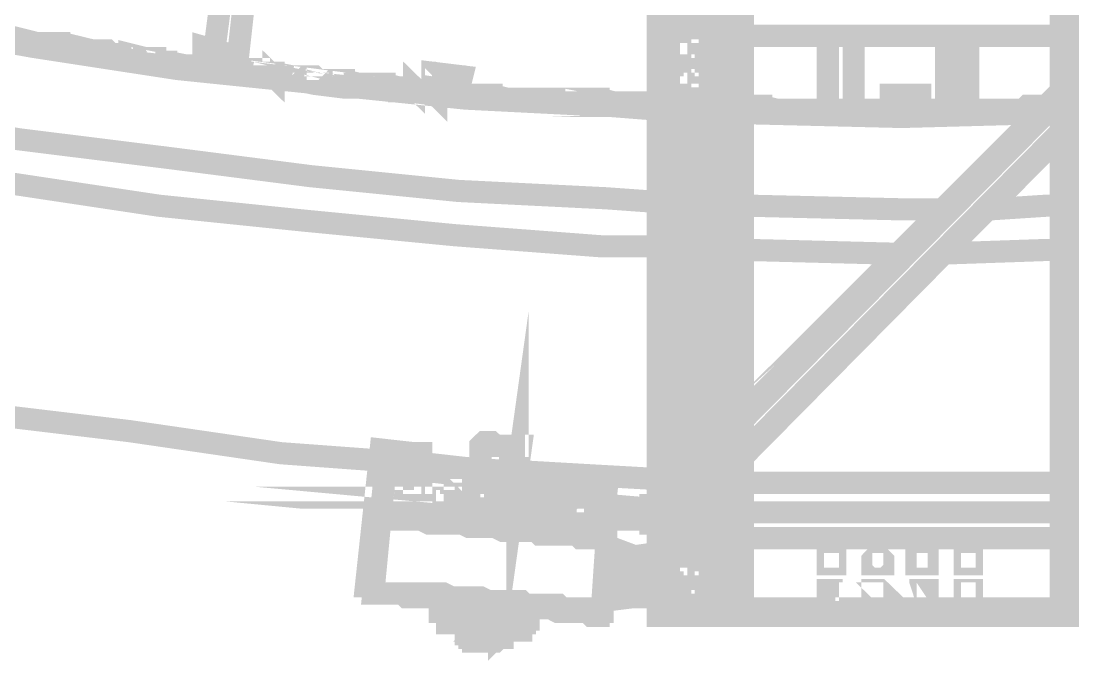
# Model space of a CAD drawing. Extents: x 0.1 to 11.6, y 0.3 to 16.2.
# Drawn here: x 3.8445 to 4.3189, y 9.3879 to 9.6766 of the extents above; entities that cross this region are included whole.
import ezdxf

# ---------------------------------------------------------------- set-up
doc = ezdxf.new("R2010")
doc.units = 0
doc.header["$MEASUREMENT"] = 0

msp = doc.modelspace()

# ---------------------------------------------------------------- linework, layer by layer
at = {"color": 0, "const_width": 0.01}
for points in [[(4.13167, 12.49), (4.13336, 12.49), (4.13336, 12.4883), (4.13336, 12.49), (4.13167, 12.49), (4.13167, 9.40831), (4.13336, 9.40831), (4.13336, 12.4883), (4.15332, 12.4717), (4.13336, 12.4883), (4.34668, 12.4883), (4.33003, 12.4717), (4.34668, 12.4883), (4.34831, 12.49), (4.34999, 12.49)], [(4.16, 12.465), (4.16, 12.4633), (4.16, 9.40831), (4.31999, 9.40831), (4.32167, 9.40831), (4.32335, 9.40831), (4.34668, 9.40831), (4.34831, 9.40831), (4.34999, 9.40831), (4.34999, 12.49), (4.34831, 12.49), (4.34668, 12.4883), (4.34668, 9.40831)], [(4.32335, 12.465), (4.32835, 12.47), (4.32335, 12.465), (4.31999, 12.465), (4.16, 12.465), (4.15831, 12.465), (4.15332, 12.47), (4.15831, 12.465), (4.15831, 9.40831), (4.13336, 9.40831)], [(4.31999, 9.40831), (4.31999, 12.4633), (4.16, 12.4633), (4.16, 9.41), (4.31999, 9.41), (4.31999, 12.4633), (4.31999, 12.465)], [(4.16, 12.4633), (4.16, 9.41)], [(4.16168, 12.4633), (4.16168, 9.41)], [(4.16835, 12.4633), (4.16835, 9.41)], [(4.16997, 12.4633), (4.16997, 9.41)], [(4.31999, 12.4633), (4.32167, 12.4633), (4.32167, 12.465), (4.32335, 12.465), (4.32335, 9.40831)], [(4.31999, 9.41), (4.31999, 12.4633)], [(4.31999, 9.41), (4.31999, 12.4633)], [(4.15001, 9.42333), (4.15001, 9.42503), (4.15001, 9.42665), (4.15001, 9.42833), (4.15001, 9.43001), (4.15001, 9.43164), (4.15001, 9.43332), (4.15001, 9.435), (4.15001, 12.445), (4.15001, 12.4467), (4.15001, 12.4483), (4.15001, 12.45), (4.15001, 12.4517), (4.15001, 12.4533), (4.15001, 12.455), (4.15001, 12.4567)], [(4.14165, 12.445), (4.14165, 9.435), (4.14165, 9.43332), (4.14165, 9.43164), (4.14165, 9.43001), (4.14165, 9.42833), (4.14165, 9.42665), (4.14165, 9.42503), (4.14165, 9.42333), (4.14165, 9.42165), (4.14165, 9.41997), (4.14333, 9.41997), (4.14333, 9.41835), (4.14501, 9.41835), (4.14665, 9.41835), (4.14833, 9.41835), (4.14833, 9.41997), (4.15001, 9.41997), (4.15001, 9.42165), (4.15001, 9.42333), (4.15001, 9.42165), (4.15001, 9.41997), (4.14833, 9.41997), (4.14833, 9.41835), (4.14665, 9.41835), (4.14501, 9.41835), (4.14333, 9.41835), (4.14333, 9.41997), (4.14165, 9.41997), (4.14165, 9.42165), (4.14165, 9.42333)], [(4.35667, 9.63835), (4.34999, 9.63835), (4.43832, 9.64165), (4.52669, 9.65001), (4.61333, 9.66336), (4.71669, 9.68164), (4.81836, 9.70335), (4.91835, 9.72835), (5.01833, 9.75836), (5.12668, 9.79665), (5.23167, 9.84), (5.33501, 9.88835), (5.33333, 9.88835), (5.33165, 9.88667), (5.33003, 9.88667), (5.33165, 9.88835), (5.33333, 9.88835), (5.33333, 9.88997), (5.33501, 9.88997)], [(3.45833, 9.75999), (3.46832, 9.75667), (3.53168, 9.73833), (3.59332, 9.71832), (3.65831, 9.70335), (3.72168, 9.69), (3.785, 9.67665), (3.84999, 9.66499), (3.91499, 9.655), (3.97999, 9.64833), (4.04497, 9.64165), (4.11003, 9.63835), (4.13167, 9.63667)], [(3.45833, 9.71669), (3.51833, 9.69667), (3.58333, 9.68001), (3.64833, 9.66336), (3.71164, 9.64833), (3.77669, 9.63499), (3.84332, 9.62332), (3.91, 9.61501), (3.97499, 9.60667), (4.04167, 9.59999), (4.10835, 9.59668), (4.13167, 9.595)], [(3.93164, 9.66336), (3.93832, 9.715), (3.94835, 9.715), (3.94168, 9.655), (3.93832, 9.655)], [(4.13167, 9.57497), (4.10667, 9.57497), (4.03999, 9.58003), (3.97168, 9.58664), (3.90668, 9.59332), (3.84, 9.60335), (3.77333, 9.61501), (3.70833, 9.62831), (3.64333, 9.64165), (3.57667, 9.65831), (3.51167, 9.67833), (3.45833, 9.69336)], [(3.845, 9.66835), (3.83664, 9.66835), (3.845, 9.66667)], [(4.31332, 9.66997), (4.16997, 9.66997)], [(4.20833, 9.66997), (4.20833, 9.63667)], [(4.22, 9.63667), (4.22, 9.66997)], [(4.26167, 9.66997), (4.26167, 9.63667)], [(4.27165, 9.63667), (4.27165, 9.66997)], [(3.83832, 9.66667), (3.85167, 9.66667), (3.86664, 9.66336), (3.87999, 9.66168), (3.89333, 9.65831), (3.90831, 9.65668), (3.92165, 9.655), (3.935, 9.655), (3.94835, 9.65332), (3.96164, 9.65169), (3.97667, 9.64833), (3.99001, 9.64665), (4.00331, 9.64665), (4.01833, 9.64501), (4.03168, 9.64333), (4.04665, 9.64165), (4.05832, 9.64165), (4.07167, 9.64165), (4.08664, 9.63997), (4.09999, 9.63997), (4.11501, 9.63835), (4.12831, 9.63835), (4.13167, 9.63835), (4.12831, 9.63835)], [(3.87001, 9.66499), (3.86165, 9.66667)], [(3.87001, 9.66336), (3.86165, 9.66499)], [(3.87668, 9.66336), (3.87831, 9.66336)], [(3.93832, 9.66168), (3.92665, 9.66499), (3.92665, 9.66336)], [(4.14165, 9.66667), (4.13997, 9.66667), (4.13835, 9.66667), (4.13835, 9.64833), (4.13835, 9.64665), (4.13997, 9.64665), (4.14165, 9.64665)], [(4.14165, 9.66667), (4.13997, 9.66667), (4.13997, 9.66499), (4.13997, 9.66336), (4.13997, 9.66168), (4.14165, 9.66168)], [(4.13997, 9.66499), (4.14165, 9.66499)], [(4.14165, 9.66499), (4.13997, 9.66499)], [(4.13997, 9.66336), (4.14165, 9.66336)], [(4.15001, 9.64665), (4.15169, 9.64665), (4.15332, 9.64665), (4.15332, 9.64833), (4.15332, 9.66667), (4.15169, 9.66667), (4.15001, 9.66667)], [(4.15001, 9.66667), (4.15169, 9.66667), (4.15169, 9.66499), (4.15169, 9.66336), (4.15169, 9.66168), (4.15001, 9.66168)], [(4.15001, 9.66336), (4.15169, 9.66336), (4.15169, 9.66499), (4.15001, 9.66499)], [(3.89333, 9.66168), (3.88499, 9.66168), (3.89333, 9.66)], [(3.88499, 9.66168), (3.88667, 9.66168)], [(3.90001, 9.65831), (3.89333, 9.66), (3.89333, 9.66168), (3.90001, 9.66)], [(3.93832, 9.66168), (3.94, 9.66168)], [(3.94835, 9.655), (3.94168, 9.655), (3.94835, 9.65332)], [(3.91835, 9.65668), (3.91, 9.65831)], [(3.91835, 9.65668), (3.91, 9.65668)], [(3.91835, 9.65668), (3.91997, 9.65668)], [(3.92503, 9.65668), (3.92665, 9.65668), (3.92833, 9.655), (3.93001, 9.655), (3.93164, 9.655), (3.93332, 9.655), (3.935, 9.655), (3.93332, 9.655), (3.93164, 9.655), (3.93001, 9.655), (3.92833, 9.655), (3.92665, 9.655), (3.92503, 9.655), (3.92333, 9.655)], [(3.92665, 9.65668), (3.92833, 9.65668)], [(3.93832, 9.655), (3.94, 9.655)], [(3.93832, 9.655), (3.94, 9.655)], [(3.94168, 9.655), (3.94336, 9.655)], [(3.97168, 9.65001), (3.965, 9.65169), (3.96669, 9.65169), (3.97331, 9.65169)], [(3.96669, 9.65169), (3.95833, 9.65332)], [(3.965, 9.65169), (3.95833, 9.65169)], [(3.99001, 9.64833), (3.99669, 9.64833), (3.99001, 9.65001)], [(3.98335, 9.65001), (3.98503, 9.65001)], [(4.04335, 9.65169), (4.03, 9.65332)], [(4.03, 9.65332), (4.03168, 9.65332)], [(4.04335, 9.65169), (4.04497, 9.65169)], [(4.14165, 9.65332), (4.13997, 9.65332), (4.13997, 9.65169), (4.13997, 9.65001), (4.13997, 9.64833), (4.14165, 9.64833)], [(4.13997, 9.65169), (4.14165, 9.65169)], [(4.14165, 9.65169), (4.13997, 9.65169)], [(4.13997, 9.65001), (4.14165, 9.65001)], [(4.15001, 9.64833), (4.15169, 9.64833), (4.15169, 9.65001), (4.15169, 9.65169), (4.15169, 9.65332), (4.15001, 9.65332)], [(4.15001, 9.65001), (4.15169, 9.65001), (4.15169, 9.65169), (4.15001, 9.65169)], [(3.99001, 9.64833), (3.99164, 9.64833)], [(3.99669, 9.64833), (3.99832, 9.64833)], [(4.01497, 9.64665), (4.00836, 9.64833)], [(4.01497, 9.64501), (4.00836, 9.64665)], [(4.02165, 9.64501), (4.01497, 9.64501), (4.01497, 9.64665), (4.02165, 9.64665)], [(4.03, 9.64665), (4.03168, 9.64665)], [(4.03836, 9.64501), (4.03168, 9.64501)], [(4.04167, 9.64501), (4.04335, 9.64501)], [(4.05664, 9.64165), (4.06332, 9.64165), (4.05664, 9.64333)], [(4.03836, 9.64333), (4.03168, 9.64333)], [(4.04665, 9.64333), (4.04833, 9.64333)], [(4.06332, 9.64165), (4.065, 9.64165)], [(4.12001, 9.63997), (4.11165, 9.63997), (4.12001, 9.63835)], [(4.10499, 9.63997), (4.11165, 9.63997), (4.10499, 9.64165)], [(4.08664, 9.64165), (4.08003, 9.64165)], [(4.08664, 9.64165), (4.08003, 9.64165)], [(4.08664, 9.64165), (4.08832, 9.64165)], [(4.095, 9.64165), (4.09668, 9.64165), (4.09831, 9.64165), (4.09999, 9.64165), (4.10167, 9.64165), (4.10335, 9.64165), (4.10499, 9.64165), (4.10499, 9.63997), (4.10335, 9.63997), (4.10167, 9.63997), (4.09999, 9.63997), (4.09831, 9.63997), (4.09668, 9.63997), (4.095, 9.63997)], [(4.11165, 9.63997), (4.11333, 9.63997)], [(4.13167, 9.63997), (4.12999, 9.63997)], [(4.31332, 9.64333), (4.16997, 9.5)], [(4.31332, 9.64165), (4.16997, 9.49669)], [(4.25, 9.64333), (4.23665, 9.64333)], [(4.23665, 9.64333), (4.23833, 9.64333)], [(4.25, 9.64333), (4.25168, 9.64333)], [(4.17833, 9.63835), (4.185, 9.63667), (4.19336, 9.63667), (4.185, 9.63667), (4.17833, 9.63667), (4.17665, 9.63667), (4.17503, 9.63667), (4.17333, 9.63667), (4.17165, 9.63667), (4.16997, 9.63667), (4.18332, 9.63499), (4.19667, 9.63499), (4.19667, 9.63667)], [(4.16997, 9.63835), (4.17165, 9.63835), (4.17333, 9.63835), (4.17503, 9.63835), (4.17665, 9.63835), (4.17833, 9.63835), (4.17833, 9.63667)], [(4.16997, 9.63499), (4.17503, 9.63499), (4.24164, 9.63336), (4.30165, 9.63499)], [(4.185, 9.63667), (4.18668, 9.63667)], [(4.23503, 9.63667), (4.22835, 9.63667), (4.23503, 9.63499)], [(4.30333, 9.63499), (4.29497, 9.63499), (4.28168, 9.63499), (4.26833, 9.63499), (4.25331, 9.63499), (4.24001, 9.63499), (4.22499, 9.63499), (4.21164, 9.63499), (4.19835, 9.63499), (4.19835, 9.63667), (4.19667, 9.63667), (4.19499, 9.63667), (4.19336, 9.63667), (4.19499, 9.63667), (4.19667, 9.63667), (4.19835, 9.63667), (4.19997, 9.63667), (4.20167, 9.63667), (4.20335, 9.63667), (4.20167, 9.63667), (4.19997, 9.63667), (4.19835, 9.63667)], [(4.19336, 9.63667), (4.19499, 9.63667)], [(4.19835, 9.63667), (4.19997, 9.63667)], [(4.19835, 9.63667), (4.19997, 9.63667)], [(4.20167, 9.63667), (4.20335, 9.63667)], [(4.20167, 9.63667), (4.22667, 9.63667)], [(4.20335, 9.63667), (4.20503, 9.63667)], [(4.21001, 9.63667), (4.21164, 9.63667)], [(4.21832, 9.63667), (4.22, 9.63667)], [(4.22667, 9.63667), (4.22835, 9.63667)], [(4.22835, 9.63667), (4.22999, 9.63667)], [(4.24333, 9.63499), (4.23503, 9.63499), (4.23503, 9.63667), (4.24333, 9.63667)], [(4.23665, 9.63835), (4.23833, 9.63835)], [(4.25, 9.63835), (4.25168, 9.63835)], [(4.25168, 9.63667), (4.25331, 9.63667)], [(4.25499, 9.63667), (4.25667, 9.63667)], [(4.25499, 9.63667), (4.28, 9.63667)], [(4.25836, 9.63667), (4.25999, 9.63667)], [(4.26665, 9.63667), (4.26833, 9.63667)], [(4.27669, 9.63667), (4.27832, 9.63667)], [(4.28331, 9.63667), (4.27669, 9.63667)], [(4.28331, 9.63667), (4.27669, 9.63667)], [(4.28, 9.63667), (4.28168, 9.63667)], [(4.28331, 9.63667), (4.285, 9.63667)], [(4.29167, 9.63667), (4.29335, 9.63667)], [(4.30501, 9.63835), (4.30165, 9.63835)], [(4.30333, 9.63667), (4.30165, 9.63667)], [(4.31332, 9.62668), (4.16997, 9.48167)], [(4.31332, 9.625), (4.16997, 9.47999)], [(4.16997, 9.59332), (4.17333, 9.59332), (4.24164, 9.59169), (4.25999, 9.59169)], [(4.28168, 9.59169), (4.30664, 9.59332), (4.31332, 9.59332)], [(3.45833, 9.58501), (3.48335, 9.57835), (3.55003, 9.55832), (3.61833, 9.54167), (3.685, 9.52669), (3.75499, 9.51167), (3.82335, 9.5), (3.89333, 9.49164), (3.96164, 9.48167), (4.00667, 9.47835)], [(4.23833, 9.57167), (4.17333, 9.57335), (4.16997, 9.57335)], [(4.31332, 9.57335), (4.30664, 9.57335), (4.25836, 9.57167)], [(4.02165, 9.48167), (4.00667, 9.48335), (4, 9.42165), (4.00331, 9.42165), (4.00836, 9.47), (4.02165, 9.47)], [(4.06668, 9.47331), (4.06668, 9.48503), (4.065, 9.48503), (4.06332, 9.48503), (4.06168, 9.48503), (4.06, 9.48503), (4.05832, 9.48503), (4.05664, 9.48665), (4.05501, 9.48665), (4.05333, 9.48665), (4.05165, 9.48503), (4.05165, 9.47499)], [(4.065, 9.47331), (4.065, 9.48503), (4.06332, 9.48503), (4.06168, 9.48503), (4.06, 9.48503), (4.05832, 9.48503), (4.05664, 9.48503), (4.05501, 9.48503), (4.05333, 9.48503), (4.05165, 9.48503)], [(4.065, 9.48503), (4.06668, 9.48503)], [(4.06999, 9.48503), (4.06836, 9.48503), (4.06668, 9.48503)], [(4.06836, 9.48503), (4.06999, 9.48503)], [(4.06836, 9.48503), (4.06999, 9.48503)], [(4.02501, 9.47835), (4.02501, 9.47999), (4.02501, 9.48167), (4.02501, 9.47999), (4.02333, 9.47999), (4.02165, 9.47999), (4.00836, 9.47999)], [(4.02165, 9.47168), (4.00836, 9.47331), (4.00836, 9.47999), (4.00836, 9.47331)], [(4.00836, 9.47999), (4.00999, 9.47999)], [(4.00836, 9.47835), (4.00999, 9.47835)], [(4.01497, 9.47835), (4.04497, 9.47499), (4.04497, 9.47168), (4.01497, 9.47499), (4.01497, 9.47835), (4.01335, 9.47835), (4.01167, 9.47835), (4.00999, 9.47835), (4.00999, 9.47499), (4.01167, 9.47499), (4.01335, 9.47499), (4.01497, 9.47499)], [(4.02165, 9.47999), (4.02165, 9.48167), (4.02333, 9.48167), (4.02501, 9.48167), (4.02501, 9.47999), (4.02333, 9.47999), (4.02165, 9.47999), (4.02001, 9.47999), (4.01833, 9.47999), (4.01665, 9.47999), (4.01497, 9.47999), (4.01335, 9.47999), (4.01335, 9.47835)], [(4.02501, 9.48167), (4.02669, 9.48167)], [(4.02501, 9.48167), (4.02669, 9.48167)], [(4.02501, 9.47999), (4.02669, 9.47999)], [(4.02501, 9.47999), (4.02669, 9.47999)], [(4.01167, 9.47499), (4.01167, 9.47168), (4.01335, 9.47168), (4.01497, 9.47168), (4.01665, 9.47168), (4.01833, 9.47168), (4.02001, 9.47168), (4.02165, 9.47168), (4.02333, 9.47168), (4.02501, 9.47168), (4.02501, 9.46832), (4.02501, 9.47168), (4.02501, 9.46832), (4.02333, 9.46832), (4.02165, 9.46832), (4.02165, 9.47), (4.02165, 9.47168), (4.02333, 9.47168), (4.02501, 9.47168), (4.02501, 9.47499)], [(4.04497, 9.47168), (4.08832, 9.46832), (4.08832, 9.47168), (4.04497, 9.47499)], [(4.00836, 9.47), (4.00667, 9.45335), (4.00331, 9.41835), (4.00499, 9.41835), (4.00667, 9.41835), (4.00836, 9.41835), (4.00999, 9.41835), (4.01167, 9.41835), (4.01335, 9.41835), (4.01665, 9.41835), (4.01833, 9.41835), (4.02165, 9.41835), (4.02501, 9.41835), (4.02669, 9.41835), (4.03, 9.41835), (4.03168, 9.41835), (4.03331, 9.41835), (4.035, 9.41835), (4.03836, 9.41667), (4.03999, 9.41667), (4.04335, 9.41667), (4.04665, 9.41667), (4.05003, 9.41667), (4.05165, 9.41667), (4.05501, 9.41499), (4.05832, 9.41499), (4.06168, 9.41499), (4.06332, 9.41499), (4.06668, 9.41499), (4.06999, 9.41499), (4.07167, 9.41336), (4.07335, 9.41336), (4.07497, 9.41336), (4.07835, 9.41336), (4.08003, 9.41336), (4.08333, 9.41336), (4.08664, 9.41336), (4.08832, 9.41168), (4.09169, 9.41168), (4.09332, 9.41168), (4.095, 9.41168), (4.09668, 9.41168), (4.09831, 9.41168), (4.09999, 9.41168), (4.10335, 9.41168), (4.10499, 9.41), (4.10667, 9.41), (4.10667, 9.41499)], [(4.00836, 9.47331), (4.00999, 9.47331)], [(4.00836, 9.47), (4.00999, 9.47)], [(4.02501, 9.47168), (4.02669, 9.47168)], [(4.02501, 9.47168), (4.02669, 9.47168)], [(4.05165, 9.47168), (4.05003, 9.46832)], [(4.065, 9.46832), (4.06668, 9.46832), (4.06668, 9.47), (4.06668, 9.46832), (4.065, 9.46832), (4.06332, 9.46832), (4.06332, 9.47), (4.065, 9.47)], [(4.06836, 9.46669), (4.06836, 9.47)], [(4.07335, 9.47331), (4.10167, 9.47168), (4.13167, 9.47)], [(4.02501, 9.46832), (4.02669, 9.46832)], [(4.02501, 9.46832), (4.02669, 9.46832)], [(4.04833, 9.465), (4.05003, 9.465), (4.04833, 9.46669)], [(4.06999, 9.46669), (4.06836, 9.46669), (4.06668, 9.46669), (4.065, 9.46669), (4.06332, 9.46669), (4.06168, 9.46669), (4.06, 9.46669), (4.05832, 9.46669), (4.05832, 9.46832), (4.05664, 9.46832), (4.05501, 9.46832), (4.05333, 9.46832), (4.05165, 9.46832), (4.05003, 9.46832), (4.04833, 9.46832), (4.04833, 9.46332), (4.05003, 9.46332), (4.05003, 9.465), (4.05003, 9.46669), (4.04833, 9.46669), (4.04833, 9.465), (4.05003, 9.465)], [(4.06999, 9.46001), (4.06999, 9.46669), (4.06836, 9.46669), (4.06668, 9.46669), (4.065, 9.46669), (4.06332, 9.46669), (4.06168, 9.46669), (4.06, 9.46832), (4.05832, 9.46832), (4.05664, 9.46832), (4.05501, 9.46832), (4.05333, 9.46832), (4.05165, 9.46832), (4.05003, 9.46832), (4.04833, 9.46832)], [(4.04833, 9.46832), (4.05003, 9.46832)], [(4.04833, 9.46669), (4.05003, 9.46669)], [(4.04833, 9.465), (4.05003, 9.465)], [(4.04833, 9.465), (4.05003, 9.465)], [(4.05003, 9.465), (4.05165, 9.465)], [(4.05003, 9.465), (4.05165, 9.465)], [(4.05832, 9.465), (4.06, 9.465)], [(4.05832, 9.465), (4.06, 9.465)], [(4.06668, 9.46832), (4.06836, 9.46832)], [(4.06999, 9.46669), (4.07167, 9.46669)], [(4.16997, 9.46832), (4.24164, 9.46832), (4.31, 9.46832), (4.31332, 9.46832)], [(4.03999, 9.46332), (4.05832, 9.46164), (4.05664, 9.46164), (4.05501, 9.46164), (4.05333, 9.46164), (4.05165, 9.46164), (4.05003, 9.46332), (4.04833, 9.46332), (4.04665, 9.46332), (4.04497, 9.46332), (4.04335, 9.46332), (4.04167, 9.46332), (4.03999, 9.46332), (4.03999, 9.46001), (4.03836, 9.46001), (4.03836, 9.45833), (4.03836, 9.46001), (4.03836, 9.45833), (4.03668, 9.45833), (4.03668, 9.46001)], [(4.03668, 9.45833), (4.03668, 9.46001), (4.03836, 9.46001), (4.03999, 9.45833), (4.03999, 9.45503)], [(4.03836, 9.46001), (4.03999, 9.46001)], [(4.03836, 9.46001), (4.03999, 9.46001)], [(4.03836, 9.46001), (4.03999, 9.46001)], [(4.03836, 9.45833), (4.03999, 9.45833), (4.03999, 9.46001)], [(4.03836, 9.46001), (4.03999, 9.46001)], [(4.03836, 9.46001), (4.03999, 9.46001)], [(4.03999, 9.46332), (4.04167, 9.46332)], [(4.05832, 9.46332), (4.06, 9.46332)], [(4.07667, 9.45335), (4.07667, 9.46001), (4.07497, 9.46001), (4.07335, 9.46001), (4.07167, 9.46001), (4.06999, 9.46001), (4.06836, 9.46001), (4.06836, 9.46164), (4.06668, 9.46164), (4.065, 9.46164), (4.06332, 9.46164), (4.06168, 9.46164), (4.06, 9.46164), (4.05832, 9.46164), (4.06, 9.46164), (4.06168, 9.46001), (4.06332, 9.46001), (4.065, 9.46001), (4.06668, 9.46001), (4.06836, 9.46001), (4.06999, 9.46001), (4.07167, 9.46001), (4.07335, 9.46001), (4.07497, 9.46001), (4.07667, 9.46001)], [(4.07667, 9.46001), (4.07835, 9.46001)], [(4.10335, 9.44499), (4.10335, 9.45665), (4.10335, 9.45833), (4.10335, 9.46001), (4.10167, 9.46164), (4.09999, 9.46332), (4.09831, 9.46332), (4.09668, 9.46332), (4.095, 9.46332), (4.09332, 9.46332), (4.09332, 9.46164), (4.09169, 9.46164), (4.09169, 9.46001), (4.09, 9.45833), (4.09, 9.45665), (4.09, 9.45503)], [(4.09831, 9.46332), (4.10835, 9.46332), (4.10667, 9.44835), (4.10335, 9.44997)], [(4.10835, 9.44336), (4.10835, 9.44499), (4.10667, 9.44499), (4.10335, 9.44499), (4.10167, 9.44499), (4.09999, 9.44499), (4.09668, 9.44499), (4.09668, 9.44667), (4.095, 9.44667), (4.09169, 9.44667), (4.09, 9.44667), (4.08664, 9.44667), (4.08501, 9.44667), (4.08333, 9.44667), (4.08165, 9.44667), (4.07835, 9.44835), (4.07667, 9.44835), (4.07335, 9.44835), (4.07167, 9.44835), (4.06999, 9.44835), (4.06668, 9.44835), (4.065, 9.44835), (4.06168, 9.44997), (4.06, 9.44997), (4.05832, 9.44997), (4.05501, 9.44997), (4.05333, 9.44997), (4.05003, 9.44997), (4.04833, 9.44997), (4.04665, 9.45167), (4.04335, 9.45167), (4.04167, 9.45167), (4.03836, 9.45167), (4.03668, 9.45167), (4.03331, 9.45167), (4.03, 9.45335), (4.02832, 9.45335), (4.02501, 9.45335), (4.02333, 9.45335), (4.02165, 9.45335), (4.02001, 9.45335), (4.01833, 9.45335), (4.01497, 9.45335), (4.01335, 9.45335), (4.01167, 9.45503), (4.00836, 9.45503), (4.00836, 9.45335)], [(4.04497, 9.45503), (4.04335, 9.45503), (4.04167, 9.45503), (4.03999, 9.45503), (4.03836, 9.45503), (4.03668, 9.45503), (4.035, 9.45503), (4.035, 9.45167)], [(4.03836, 9.45833), (4.03999, 9.45833)], [(4.03836, 9.45833), (4.03999, 9.45833)], [(4.03836, 9.45833), (4.03999, 9.45833)], [(4.03836, 9.45833), (4.03999, 9.45833)], [(4.03999, 9.45833), (4.04167, 9.45833)], [(4.03999, 9.45833), (4.04167, 9.45833)], [(4.03999, 9.45503), (4.03999, 9.45167)], [(4.04665, 9.45503), (4.04833, 9.45503), (4.04497, 9.45503)], [(4.06836, 9.45335), (4.06668, 9.45335), (4.065, 9.45335), (4.06332, 9.45335), (4.06168, 9.45335), (4.06, 9.45335), (4.05832, 9.45335), (4.05664, 9.45503), (4.05501, 9.45503), (4.05333, 9.45503), (4.05165, 9.45503), (4.05003, 9.45503), (4.04833, 9.45503)], [(4.09, 9.44667), (4.09, 9.45833)], [(4.12831, 9.45665), (4.10835, 9.45833)], [(4.13167, 9.45833), (4.12831, 9.45833), (4.12831, 9.45665), (4.12831, 9.45503), (4.12831, 9.45335), (4.12831, 9.45167), (4.12831, 9.44997), (4.13167, 9.44997)], [(4.31332, 9.45503), (4.16997, 9.45503)], [(4.185, 9.45503), (4.18668, 9.45503)], [(4.185, 9.45503), (4.19, 9.45503)], [(4.29497, 9.45503), (4.29167, 9.45503)], [(4.29497, 9.45503), (4.29665, 9.45503)], [(4.41, 9.45167), (4.40831, 9.45167), (4.44, 9.45503)], [(4.10835, 9.44), (4.10835, 9.44336), (4.10499, 9.44336), (4.10335, 9.44336), (4.10167, 9.44336), (4.09999, 9.44336), (4.09668, 9.44336), (4.095, 9.44499), (4.09169, 9.44499), (4.09, 9.44499), (4.08664, 9.44499), (4.08501, 9.44499), (4.08333, 9.44499), (4.08165, 9.44499), (4.07835, 9.44499), (4.07667, 9.44667), (4.07335, 9.44667), (4.07167, 9.44667), (4.06999, 9.44667), (4.06668, 9.44667), (4.065, 9.44667), (4.06168, 9.44667), (4.05832, 9.44835), (4.05501, 9.44835), (4.05333, 9.44835), (4.05003, 9.44835), (4.04665, 9.44835), (4.04335, 9.44997), (4.04167, 9.44997), (4.03836, 9.44997), (4.03668, 9.44997), (4.03331, 9.44997), (4.03, 9.44997), (4.02832, 9.44997), (4.02501, 9.45167), (4.02333, 9.45167), (4.02165, 9.45167), (4.02001, 9.45167), (4.01665, 9.45167), (4.01497, 9.45167), (4.01335, 9.45167), (4.01167, 9.45167), (4.00836, 9.45335), (4.00667, 9.45335)], [(4.05501, 9.45335), (4.05664, 9.45335), (4.05832, 9.45335), (4.06, 9.45335), (4.06168, 9.45335)], [(4.05501, 9.45335), (4.05664, 9.45335)], [(4.05501, 9.45335), (4.05664, 9.45335)], [(4.05501, 9.45335), (4.05664, 9.45335)], [(4.05664, 9.45335), (4.05832, 9.45335)], [(4.05664, 9.45335), (4.05832, 9.45335)], [(4.05664, 9.45335), (4.05832, 9.45335)], [(4.05664, 9.45335), (4.05832, 9.45335)], [(4.05664, 9.45335), (4.05832, 9.45335)], [(4.05664, 9.45335), (4.05832, 9.45335)], [(4.05664, 9.45335), (4.05832, 9.45335)], [(4.05664, 9.45335), (4.05832, 9.45335)], [(4.05664, 9.45335), (4.05832, 9.45335)], [(4.05664, 9.45335), (4.05832, 9.45335)], [(4.05664, 9.45335), (4.05832, 9.45335)], [(4.05832, 9.45335), (4.06, 9.45335)], [(4.05832, 9.45335), (4.06, 9.45335)], [(4.05832, 9.45335), (4.06, 9.45335)], [(4.05832, 9.45335), (4.06, 9.45335)], [(4.05832, 9.45335), (4.06, 9.45335)], [(4.05832, 9.45335), (4.06, 9.45335)], [(4.05832, 9.45335), (4.06, 9.45335)], [(4.05832, 9.45335), (4.06, 9.45335)], [(4.05832, 9.45335), (4.06, 9.45335)], [(4.05832, 9.45335), (4.06, 9.45335)], [(4.05832, 9.45335), (4.06, 9.45335)], [(4.05832, 9.45335), (4.06, 9.45335)], [(4.05832, 9.45335), (4.06, 9.45335)], [(4.05832, 9.45335), (4.06, 9.45335)], [(4.05832, 9.45335), (4.06, 9.45335)], [(4.05832, 9.45335), (4.06, 9.45335)], [(4.05832, 9.45335), (4.06, 9.45335)], [(4.05832, 9.45335), (4.06, 9.45335)], [(4.05832, 9.45335), (4.06, 9.45335)], [(4.05832, 9.45335), (4.06, 9.45335)], [(4.06, 9.45335), (4.06168, 9.45335)], [(4.06, 9.45335), (4.06168, 9.45335)], [(4.06, 9.45335), (4.06168, 9.45335)], [(4.06168, 9.45335), (4.06332, 9.45335)], [(4.06168, 9.45335), (4.06332, 9.45335)], [(4.06168, 9.45335), (4.06332, 9.45335)], [(4.06836, 9.45335), (4.06999, 9.45335)], [(4.07167, 9.45335), (4.06836, 9.45335), (4.06836, 9.45167)], [(4.08003, 9.44835), (4.08003, 9.44997), (4.08003, 9.45335), (4.07835, 9.45335), (4.07667, 9.45335), (4.07497, 9.45335), (4.07335, 9.45335), (4.07167, 9.45335), (4.07167, 9.45167)], [(4.07497, 9.45167), (4.07497, 9.44835)], [(4.08003, 9.44997), (4.08165, 9.44997)], [(4.10835, 9.45335), (4.12831, 9.45167)], [(4.31332, 9.44336), (4.16997, 9.44336)], [(4.13167, 9.43668), (4.12001, 9.435)], [(4.14165, 9.43332), (4.13997, 9.43332), (4.13835, 9.43332), (4.13835, 9.43164), (4.13835, 9.41667), (4.13835, 9.41499), (4.13835, 9.41336), (4.13997, 9.41336), (4.15169, 9.41336), (4.15332, 9.41336), (4.15332, 9.41499), (4.15332, 9.41667), (4.15332, 9.43164), (4.15332, 9.43332), (4.15169, 9.43332), (4.15001, 9.43332)], [(4.13997, 9.43164), (4.14165, 9.43164), (4.13997, 9.43164), (4.13997, 9.43001), (4.13997, 9.42833), (4.14165, 9.42833)], [(4.15001, 9.42833), (4.15169, 9.42833), (4.15169, 9.43001), (4.15169, 9.43164), (4.15001, 9.43164), (4.15169, 9.43164), (4.15169, 9.43001), (4.15001, 9.43001)], [(4.13997, 9.43001), (4.14165, 9.43001)], [(4.00331, 9.42165), (4.00499, 9.42165)], [(4.00499, 9.41835), (4.00667, 9.41835), (4.00836, 9.41835), (4.00999, 9.41835), (4.01167, 9.41835), (4.01335, 9.41835), (4.01665, 9.41835), (4.01833, 9.41667), (4.02165, 9.41667), (4.02333, 9.41667), (4.02669, 9.41667), (4.02832, 9.41667), (4.03168, 9.41667), (4.03331, 9.41667), (4.035, 9.41499), (4.03836, 9.41499), (4.03999, 9.41499), (4.04335, 9.41499), (4.04497, 9.41499), (4.04665, 9.41499), (4.05003, 9.41499), (4.05165, 9.41336), (4.05501, 9.41336), (4.05664, 9.41336), (4.05832, 9.41336), (4.06168, 9.41336), (4.06332, 9.41336), (4.06668, 9.41336), (4.06836, 9.41168), (4.07167, 9.41168), (4.07335, 9.41168), (4.07497, 9.41168), (4.07835, 9.41168), (4.08003, 9.41168), (4.08333, 9.41168), (4.08664, 9.41), (4.08832, 9.41), (4.09169, 9.41), (4.09332, 9.41), (4.095, 9.41), (4.09668, 9.41), (4.09831, 9.41), (4.09999, 9.41), (4.10167, 9.40831), (4.10499, 9.40831), (4.10499, 9.41)], [(4.12001, 9.41667), (4.13167, 9.41667)], [(4.13997, 9.41835), (4.14165, 9.41835), (4.14165, 9.41667), (4.13997, 9.41667), (4.14165, 9.41835), (4.13997, 9.41667)], [(4.15001, 9.41667), (4.15169, 9.41667), (4.15169, 9.41835), (4.15001, 9.41835)], [(4.035, 9.41499), (4.03331, 9.41168), (4.03331, 9.41), (4.035, 9.41), (4.03668, 9.41), (4.03836, 9.41), (4.03999, 9.41), (4.04167, 9.41), (4.04167, 9.41168)], [(4.06999, 9.40831), (4.06836, 9.40831), (4.03999, 9.41168), (4.03836, 9.41168), (4.03836, 9.41499)], [(4.03836, 9.41), (4.03668, 9.40668), (4.03668, 9.405), (4.03836, 9.405), (4.03999, 9.405), (4.04167, 9.405), (4.04335, 9.405), (4.04497, 9.405), (4.04665, 9.405), (4.04833, 9.405), (4.04833, 9.40332), (4.05003, 9.40332), (4.05165, 9.40332), (4.05333, 9.40332), (4.05333, 9.40169), (4.05333, 9.40332), (4.05501, 9.40332), (4.05664, 9.40332), (4.05832, 9.40332), (4.06, 9.40332), (4.06168, 9.40332), (4.06332, 9.40332), (4.065, 9.40332), (4.065, 9.40169), (4.06668, 9.40169), (4.06836, 9.40169), (4.06999, 9.40169), (4.06999, 9.40332), (4.06999, 9.405), (4.06999, 9.40668)], [(4.03836, 9.41168), (4.06999, 9.40831), (4.06999, 9.41168)], [(4.06332, 9.40831), (4.06168, 9.40831), (4.06, 9.40831), (4.05832, 9.40831), (4.05664, 9.40831), (4.05501, 9.41), (4.05333, 9.41), (4.05165, 9.41), (4.05003, 9.41), (4.04833, 9.41), (4.04665, 9.41), (4.04167, 9.41)], [(4.04665, 9.41), (4.04833, 9.41)], [(4.04665, 9.41), (4.04833, 9.41)], [(4.05003, 9.41), (4.05165, 9.41)], [(4.05003, 9.41), (4.05165, 9.41)], [(4.05003, 9.41), (4.05165, 9.41)], [(4.05664, 9.41), (4.05501, 9.41), (4.05333, 9.41), (4.05165, 9.41), (4.05003, 9.41)], [(4.05003, 9.41), (4.05165, 9.41)], [(4.05003, 9.41), (4.05165, 9.41)], [(4.05003, 9.41), (4.05165, 9.41)], [(4.05003, 9.41), (4.05165, 9.41)], [(4.05165, 9.41), (4.05333, 9.41)], [(4.05165, 9.41), (4.05333, 9.41)], [(4.05165, 9.41), (4.05333, 9.41)], [(4.05333, 9.41), (4.05501, 9.41)], [(4.05333, 9.41), (4.05501, 9.41)], [(4.05333, 9.41), (4.05501, 9.41)], [(4.05333, 9.41), (4.05501, 9.41)], [(4.05333, 9.41), (4.05501, 9.41)], [(4.05333, 9.41), (4.05501, 9.41)], [(4.05333, 9.41), (4.05501, 9.41)], [(4.05333, 9.41), (4.05501, 9.41)], [(4.05333, 9.41), (4.05501, 9.41)], [(4.05333, 9.41), (4.05501, 9.41)], [(4.05333, 9.41), (4.05501, 9.41)], [(4.05333, 9.41), (4.05501, 9.41)], [(4.05333, 9.41), (4.05501, 9.41)], [(4.05501, 9.41), (4.05664, 9.41)], [(4.05501, 9.41), (4.05664, 9.41)], [(4.05501, 9.41), (4.05664, 9.41)], [(4.05832, 9.41), (4.05664, 9.41), (4.05501, 9.41)], [(4.05501, 9.41), (4.05664, 9.41)], [(4.05501, 9.41), (4.05664, 9.41)], [(4.05501, 9.41), (4.05664, 9.41)], [(4.05501, 9.41), (4.05664, 9.41)], [(4.05501, 9.41), (4.05664, 9.41)], [(4.05664, 9.41), (4.05832, 9.41)], [(4.05664, 9.41), (4.05832, 9.41)], [(4.05664, 9.41), (4.05832, 9.41)], [(4.05664, 9.41), (4.05832, 9.41)], [(4.05664, 9.41), (4.05832, 9.41)], [(4.05832, 9.41), (4.06, 9.41)], [(4.05832, 9.41), (4.06, 9.41)], [(4.05832, 9.41), (4.06, 9.41)], [(4.06168, 9.40831), (4.06332, 9.40831)], [(4.06668, 9.40668), (4.06168, 9.40831)], [(4.06668, 9.40831), (4.06668, 9.40668), (4.06836, 9.40668), (4.06999, 9.40668), (4.07167, 9.40668), (4.07335, 9.40668), (4.07335, 9.40831), (4.07335, 9.41168)], [(4.16, 9.40831), (4.15831, 9.40831)], [(4.16, 9.41), (4.16168, 9.41)], [(4.16, 9.41), (4.16168, 9.41)], [(4.16997, 9.41168), (4.31332, 9.41168)], [(4.31999, 9.41), (4.32167, 9.41)], [(4.31999, 9.41), (4.32167, 9.41)], [(4.03668, 9.40668), (4.03836, 9.40668), (4.03836, 9.405), (4.03999, 9.405), (4.04167, 9.405), (4.04335, 9.405), (4.04497, 9.405), (4.04665, 9.405), (4.04833, 9.405), (4.05003, 9.405), (4.05165, 9.405), (4.05333, 9.405), (4.05501, 9.405), (4.05664, 9.40332), (4.05832, 9.40332), (4.06, 9.40332), (4.06168, 9.40332), (4.06332, 9.40332), (4.065, 9.40332), (4.06668, 9.40332), (4.06836, 9.40332), (4.06999, 9.40332)], [(4.04497, 9.405), (4.04497, 9.40001), (4.04665, 9.40001), (4.04833, 9.40001), (4.05003, 9.40001), (4.05165, 9.40001), (4.05333, 9.39833), (4.05501, 9.39833), (4.05664, 9.39833), (4.05832, 9.39833), (4.06, 9.39833), (4.06168, 9.39833), (4.06168, 9.40332)], [(4.07167, 9.405), (4.07167, 9.40668), (4.07167, 9.405), (4.07167, 9.40668), (4.06999, 9.40668)], [(4.06999, 9.405), (4.07167, 9.405)], [(4.07167, 9.40668), (4.07335, 9.40668)], [(4.07167, 9.40668), (4.07335, 9.40668)], [(4.07167, 9.40668), (4.07335, 9.40668)], [(4.07167, 9.40668), (4.07335, 9.40668)], [(4.07167, 9.405), (4.07335, 9.405)], [(4.07167, 9.405), (4.07335, 9.405)], [(4.07167, 9.405), (4.07335, 9.405)], [(4.07167, 9.405), (4.07335, 9.405)], [(4.07167, 9.405), (4.07335, 9.405)], [(4.04497, 9.40001), (4.04665, 9.40001)], [(4.06168, 9.39833), (4.06, 9.39833), (4.05832, 9.39833), (4.05664, 9.39833), (4.05501, 9.40001), (4.05333, 9.40001), (4.05165, 9.40001), (4.05003, 9.40001), (4.04833, 9.40001), (4.04665, 9.40001), (4.04497, 9.40001)], [(4.04665, 9.40001), (4.04665, 9.39833), (4.04833, 9.39833), (4.05003, 9.39833), (4.05165, 9.39833), (4.05333, 9.39833), (4.05501, 9.39665), (4.05664, 9.39665), (4.05832, 9.39665), (4.06, 9.39833)], [(4.04665, 9.39833), (4.04833, 9.39833), (4.04833, 9.39665), (4.05003, 9.39665), (4.05165, 9.39665), (4.05333, 9.39665), (4.05501, 9.39665), (4.05664, 9.39665), (4.05832, 9.39665)], [(4.05333, 9.40169), (4.05501, 9.40169)], [(4.05333, 9.40169), (4.05501, 9.40169)], [(4.06, 9.40169), (4.06168, 9.40169)], [(4.06, 9.40169), (4.06168, 9.40169)], [(4.06, 9.40169), (4.06168, 9.40169)], [(4.06168, 9.40169), (4.06, 9.40169)], [(4.06, 9.40001), (4.06168, 9.40001)], [(4.06, 9.40001), (4.06168, 9.40001)], [(4.06168, 9.40169), (4.06332, 9.40169)], [(4.06168, 9.39833), (4.06332, 9.39833)], [(4.05832, 9.39665), (4.06, 9.39665)]]:
    msp.add_lwpolyline(points, dxfattribs=at)
for points in [[(4.31332, 12.4633), (4.31332, 9.41), (4.31332, 12.4633)], [(3.82167, 9.67333), (3.82167, 9.67165), (3.83501, 9.66997), (3.82167, 9.67333)], [(3.845, 9.66667), (3.845, 9.66835), (3.85167, 9.66667), (3.845, 9.66667)], [(3.87001, 9.66336), (3.87001, 9.66499), (3.87668, 9.66336), (3.87001, 9.66336)], [(3.85167, 9.66667), (3.85335, 9.66667), (3.85499, 9.66667), (3.85667, 9.66667), (3.85835, 9.66667), (3.86003, 9.66667), (3.86165, 9.66667), (3.86165, 9.66499), (3.86003, 9.66499), (3.85835, 9.66667), (3.85667, 9.66667), (3.85499, 9.66667), (3.85335, 9.66667), (3.85167, 9.66667)], [(3.88499, 9.66168), (3.88336, 9.66168), (3.88167, 9.66168), (3.87999, 9.66168), (3.87831, 9.66168), (3.87668, 9.66336), (3.87831, 9.66336), (3.87999, 9.66336), (3.88167, 9.66336), (3.88336, 9.66336), (3.88499, 9.66168)], [(3.93832, 9.655), (3.92665, 9.65668), (3.92665, 9.66336), (3.93832, 9.66168), (3.93832, 9.655)], [(3.91, 9.65668), (3.91, 9.65831), (3.90831, 9.65831), (3.90668, 9.65831), (3.905, 9.65831), (3.90332, 9.65831), (3.90169, 9.65831), (3.90001, 9.65831), (3.90001, 9.66), (3.90169, 9.66), (3.90332, 9.66), (3.905, 9.66), (3.905, 9.65831), (3.90668, 9.65831), (3.90831, 9.65831), (3.91, 9.65831), (3.91, 9.65668)], [(3.92503, 9.65668), (3.93832, 9.655), (3.92665, 9.65668), (3.92503, 9.65668)], [(3.91835, 9.65668), (3.92333, 9.655), (3.92503, 9.65668), (3.91835, 9.65668)], [(3.935, 9.655), (3.94168, 9.655), (3.935, 9.655)], [(3.95833, 9.65169), (3.95665, 9.65332), (3.95503, 9.65332), (3.95335, 9.65332), (3.95167, 9.65332), (3.94997, 9.65332), (3.94835, 9.65332), (3.94835, 9.655), (3.94997, 9.655), (3.95167, 9.655), (3.95167, 9.65332), (3.95335, 9.65332), (3.95503, 9.65332), (3.95665, 9.65332), (3.95833, 9.65332), (3.95833, 9.65169)], [(4.04167, 9.64501), (4.03, 9.64665), (4.03, 9.65332), (4.04335, 9.65169), (4.04167, 9.64501)], [(3.98335, 9.65001), (3.98167, 9.65001), (3.97999, 9.65001), (3.97835, 9.65001), (3.97667, 9.65001), (3.97499, 9.65001), (3.97331, 9.65001), (3.97168, 9.65001), (3.97331, 9.65169), (3.97499, 9.65169), (3.97667, 9.65169), (3.97835, 9.65001), (3.97999, 9.65001), (3.98167, 9.65001), (3.98335, 9.65001), (3.99001, 9.65001), (3.99001, 9.64833), (3.98335, 9.65001)], [(4.03168, 9.64333), (4.03, 9.64501), (4.02832, 9.64501), (4.02669, 9.64501), (4.02501, 9.64501), (4.02333, 9.64501), (4.02165, 9.64501), (4.02165, 9.64665), (4.02333, 9.64501), (4.02501, 9.64501), (4.02669, 9.64501), (4.02832, 9.64501), (4.03, 9.64501), (4.03168, 9.64501), (4.03168, 9.64333)], [(4.00836, 9.64665), (4.00667, 9.64665), (4.00499, 9.64665), (4.00331, 9.64665), (4.00168, 9.64665), (4, 9.64665), (3.99832, 9.64665), (3.99669, 9.64833), (3.99832, 9.64833), (4, 9.64833), (4.00168, 9.64833), (4.00331, 9.64833), (4.00499, 9.64833), (4.00667, 9.64833), (4.00836, 9.64833), (4.00836, 9.64665)], [(4.03836, 9.64333), (4.03836, 9.64501), (4.04665, 9.64333), (4.03836, 9.64333)], [(4.03, 9.64665), (4.03, 9.64501), (4.04167, 9.64333), (4.04167, 9.64501), (4.03, 9.64665)], [(4.16997, 9.50168), (4.31332, 9.64501), (4.16997, 9.50168)], [(4.08664, 9.64165), (4.095, 9.63997), (4.095, 9.64165), (4.08664, 9.64165)], [(4.05664, 9.64165), (4.05501, 9.64165), (4.05333, 9.64165), (4.05165, 9.64165), (4.05003, 9.64165), (4.04833, 9.64333), (4.04665, 9.64333), (4.04833, 9.64333), (4.05003, 9.64333), (4.05165, 9.64333), (4.05333, 9.64333), (4.05501, 9.64333), (4.05664, 9.64333), (4.05664, 9.64165)], [(4.07167, 9.64165), (4.06332, 9.64165), (4.07167, 9.64165)], [(4.08003, 9.64165), (4.07835, 9.64165), (4.07667, 9.64165), (4.07497, 9.64165), (4.07335, 9.64165), (4.07167, 9.64165), (4.07335, 9.64165), (4.07497, 9.64165), (4.07667, 9.64165), (4.07835, 9.64165), (4.08003, 9.64165)], [(4.12831, 9.63835), (4.12668, 9.63835), (4.125, 9.63835), (4.12332, 9.63835), (4.12169, 9.63835), (4.12001, 9.63835), (4.12001, 9.63997), (4.12169, 9.63997), (4.12332, 9.63997), (4.125, 9.63997), (4.12668, 9.63997), (4.12831, 9.63997), (4.12999, 9.63997), (4.12831, 9.63835)], [(4.25, 9.63835), (4.23665, 9.63835), (4.23665, 9.64333), (4.25, 9.64333), (4.25, 9.63835)], [(4.35667, 9.63835), (4.35667, 9.63997), (4.36501, 9.63997), (4.35667, 9.63835)], [(4.20335, 9.63667), (4.21001, 9.63667), (4.20335, 9.63667)], [(4.21001, 9.63667), (4.21832, 9.63667), (4.21001, 9.63667)], [(4.22835, 9.63667), (4.22667, 9.63667), (4.22499, 9.63667), (4.22331, 9.63667), (4.22168, 9.63667), (4.22, 9.63667), (4.21832, 9.63667), (4.22, 9.63667), (4.22168, 9.63667), (4.22331, 9.63667), (4.22499, 9.63667), (4.22667, 9.63667), (4.22835, 9.63667)], [(4.23665, 9.63667), (4.23665, 9.63835), (4.25, 9.63835), (4.25, 9.63667), (4.23665, 9.63667)], [(4.25168, 9.63667), (4.25, 9.63499), (4.24832, 9.63499), (4.24669, 9.63499), (4.24501, 9.63499), (4.24333, 9.63499), (4.24333, 9.63667), (4.24501, 9.63667), (4.24669, 9.63667), (4.24832, 9.63667), (4.25, 9.63667), (4.25168, 9.63667)], [(4.25168, 9.63667), (4.25836, 9.63667), (4.25168, 9.63667)], [(4.25836, 9.63667), (4.26665, 9.63667), (4.25836, 9.63667)], [(4.27669, 9.63667), (4.27501, 9.63667), (4.27333, 9.63667), (4.27165, 9.63667), (4.27001, 9.63667), (4.26833, 9.63667), (4.26665, 9.63667), (4.26833, 9.63667), (4.27001, 9.63667), (4.27165, 9.63667), (4.27333, 9.63667), (4.27501, 9.63667), (4.27669, 9.63667)], [(4.28331, 9.63667), (4.29167, 9.63667), (4.28331, 9.63667)], [(4.30165, 9.63667), (4.30003, 9.63667), (4.29833, 9.63667), (4.29665, 9.63667), (4.29497, 9.63667), (4.29335, 9.63667), (4.29167, 9.63667), (4.29335, 9.63667), (4.29497, 9.63667), (4.29665, 9.63667), (4.29833, 9.63835), (4.30003, 9.63835), (4.30165, 9.63835), (4.30165, 9.63667)], [(4.06836, 9.47331), (4.06999, 9.48503), (4.06836, 9.48503), (4.06836, 9.47331)], [(4.05832, 9.465), (4.05832, 9.46332), (4.06, 9.465), (4.05832, 9.465)], [(4.04833, 9.46669), (4.04833, 9.465), (4.04833, 9.46332), (4.04833, 9.465), (4.05003, 9.465), (4.05003, 9.46669), (4.04833, 9.46669)], [(4.05832, 9.465), (4.05832, 9.46332), (4.05832, 9.465)], [(4.095, 9.45503), (4.09668, 9.45335), (4.09831, 9.45335), (4.09831, 9.45503), (4.09999, 9.45503), (4.09999, 9.45665), (4.09999, 9.45833), (4.09831, 9.45833), (4.09831, 9.46001), (4.09668, 9.46001), (4.095, 9.46001), (4.095, 9.45833), (4.09332, 9.45665), (4.09332, 9.45503), (4.095, 9.45503)], [(4.04335, 9.45503), (4.07167, 9.45167), (4.07335, 9.45167), (4.07497, 9.45167), (4.03999, 9.45503), (4.04167, 9.45503), (4.04335, 9.45503)], [(4.12169, 9.435), (4.12332, 9.435), (4.12332, 9.43332), (4.125, 9.43332), (4.12668, 9.43164), (4.12831, 9.43164), (4.12831, 9.43001), (4.12999, 9.42833), (4.12999, 9.42665), (4.12999, 9.42503), (4.12999, 9.42333), (4.12831, 9.42333), (4.12831, 9.42165), (4.12831, 9.41997), (4.12668, 9.41997), (4.12668, 9.41835), (4.125, 9.41835), (4.12332, 9.41835), (4.12169, 9.41835), (4.12001, 9.41667), (4.10667, 9.41499), (4.10835, 9.44), (4.12169, 9.435)], [(4.11501, 9.42665), (4.11501, 9.42503), (4.11501, 9.42333), (4.11664, 9.42165), (4.11833, 9.42165), (4.11833, 9.41997), (4.12001, 9.41997), (4.12169, 9.41997), (4.12169, 9.42165), (4.12332, 9.42165), (4.12332, 9.42333), (4.125, 9.42333), (4.125, 9.42503), (4.125, 9.42665), (4.125, 9.42833), (4.12332, 9.43001), (4.12332, 9.43164), (4.12169, 9.43164), (4.12001, 9.43164), (4.11833, 9.43164), (4.11664, 9.43164), (4.11664, 9.43001), (4.11501, 9.43001), (4.11501, 9.42833), (4.11501, 9.42665)], [(4.14501, 9.435), (4.14665, 9.435), (4.14833, 9.435), (4.15001, 9.435), (4.14833, 9.435), (4.14665, 9.435), (4.14501, 9.435), (4.14333, 9.435), (4.14165, 9.435), (4.14333, 9.435), (4.14501, 9.435)], [(4.20833, 9.43332), (4.20833, 9.43164), (4.21001, 9.43164), (4.21164, 9.43164), (4.21164, 9.43332), (4.21001, 9.43332), (4.21001, 9.435), (4.20833, 9.435), (4.20833, 9.43332)], [(4.22835, 9.43332), (4.22835, 9.43164), (4.22999, 9.43164), (4.23167, 9.43164), (4.23335, 9.43164), (4.23335, 9.43332), (4.23167, 9.435), (4.22999, 9.435), (4.22835, 9.43332)], [(4.24832, 9.43332), (4.24832, 9.43164), (4.25, 9.43164), (4.25168, 9.43164), (4.25331, 9.43164), (4.25331, 9.43332), (4.25331, 9.435), (4.25168, 9.435), (4.25, 9.435), (4.25, 9.43332), (4.24832, 9.43332)], [(4.27001, 9.43332), (4.27001, 9.43164), (4.27165, 9.43164), (4.27333, 9.43164), (4.27333, 9.43332), (4.27333, 9.435), (4.27165, 9.435), (4.27001, 9.435), (4.27001, 9.43332)], [(4.14165, 9.41667), (4.14165, 9.41499), (4.13997, 9.41499), (4.13997, 9.41667), (4.13997, 9.41835), (4.14165, 9.41835), (4.14165, 9.41667)], [(4.15169, 9.41667), (4.15169, 9.41835), (4.15001, 9.41835), (4.15001, 9.41667), (4.15001, 9.41499), (4.15169, 9.41499), (4.15169, 9.41667)], [(4.20833, 9.41835), (4.21001, 9.41835), (4.21164, 9.41835), (4.21001, 9.41835), (4.21001, 9.41997), (4.20833, 9.41997), (4.20833, 9.41835)], [(4.22835, 9.41835), (4.22999, 9.41835), (4.23167, 9.41835), (4.23335, 9.41835), (4.23167, 9.41997), (4.22999, 9.41997), (4.22835, 9.41997), (4.22835, 9.41835)], [(4.24832, 9.41835), (4.25, 9.41835), (4.25168, 9.41835), (4.25331, 9.41835), (4.25331, 9.41997), (4.25168, 9.41997), (4.25, 9.41997), (4.25, 9.41835), (4.24832, 9.41835)], [(4.27001, 9.41835), (4.27165, 9.41835), (4.27333, 9.41835), (4.27333, 9.41997), (4.27165, 9.41997), (4.27001, 9.41997), (4.27001, 9.41835)], [(4.05333, 9.40001), (4.05333, 9.40169), (4.05501, 9.40169), (4.05501, 9.40332), (4.05333, 9.40332), (4.05165, 9.40169), (4.05333, 9.40169), (4.05333, 9.40001)], [(4.06, 9.40001), (4.06168, 9.40169), (4.06, 9.40169), (4.06, 9.40001)], [(4.07167, 9.405), (4.06999, 9.405), (4.07167, 9.405), (4.07167, 9.40668), (4.07167, 9.405)], [(4.05333, 9.40169), (4.05501, 9.40169), (4.05333, 9.40169)], [(4.06, 9.40001), (4.06, 9.40169), (4.06, 9.40001)], [(4.06, 9.40001), (4.06168, 9.40001), (4.06168, 9.40169), (4.06, 9.40169), (4.06, 9.40001)]]:
    msp.add_lwpolyline(points, close=True, dxfattribs=at)

doc.saveas('drawing.dxf')
